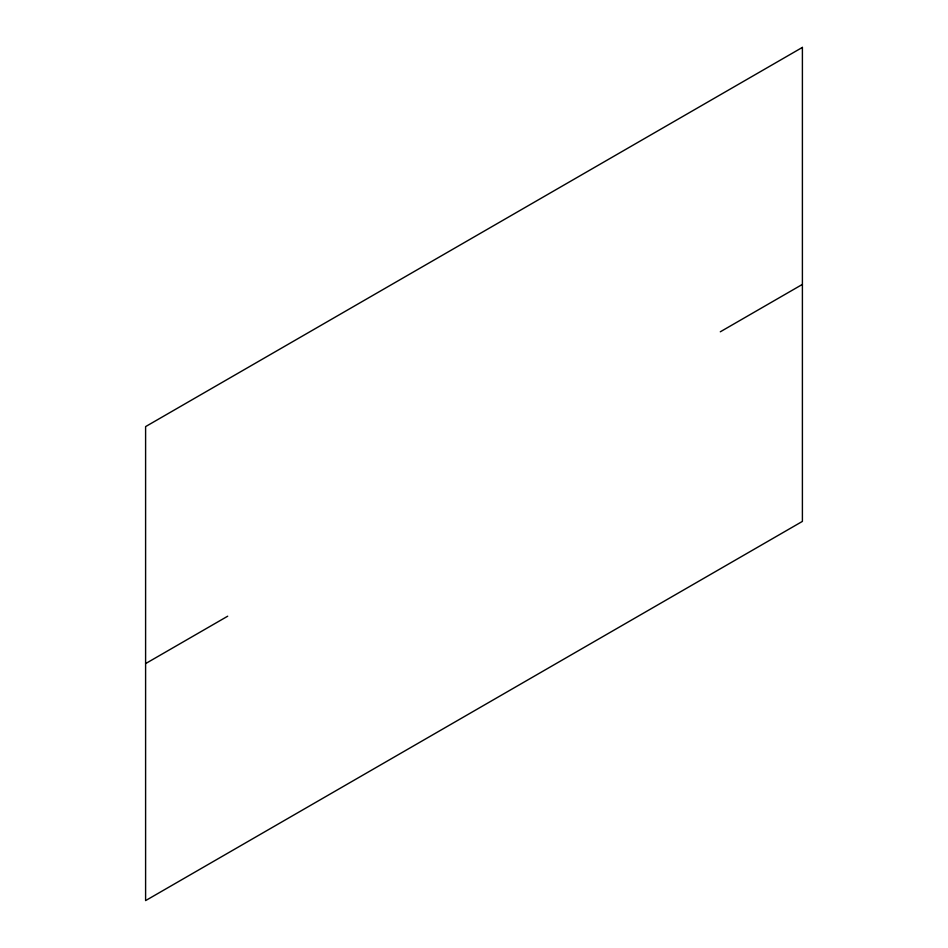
<?xml version="1.0" encoding="UTF-8"?>
<svg xmlns="http://www.w3.org/2000/svg" width="948" height="948" viewBox="0 0 948 948"><rect width="100%" height="100%" fill="white"/><g stroke="black" fill="none" stroke-linecap="round" stroke-linejoin="round"><path stroke-width="1.42" d="M145.601 663.6L227.698 616.2M720.302 331.8L802.399 284.4M802.399 47.4L145.601 426.6L145.601 900.6L802.399 521.4L802.399 47.4"/></g></svg>
